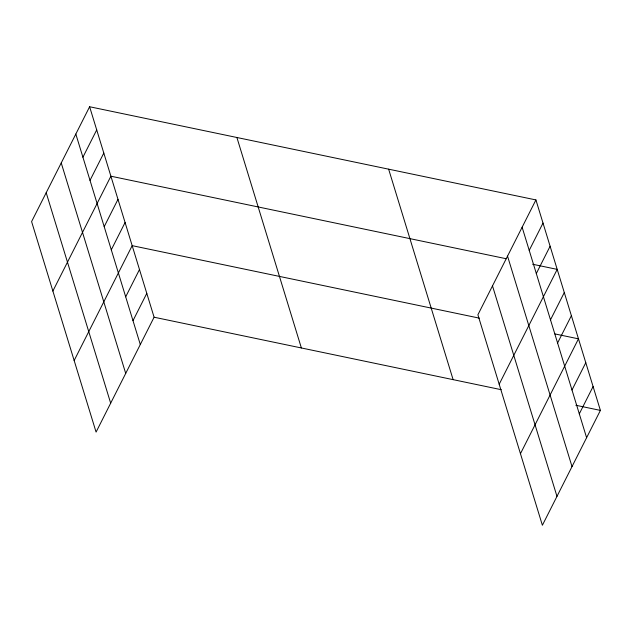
<?xml version="1.0" encoding="UTF-8"?>
<svg xmlns="http://www.w3.org/2000/svg" width="632" height="632" viewBox="0 0 632 632"><rect width="100%" height="100%" fill="white"/><g stroke="black" fill="none" stroke-linecap="round" stroke-linejoin="round"><path stroke-width="0.95" d="M89.618 106.745L31.6 221.603L96.08 432.075L154.097 317.217L89.618 106.745L535.92 199.925L600.4 410.397L542.382 525.255L477.903 314.783L535.92 199.925M82.918 157.202L96.712 129.9M90.013 180.357L103.806 153.055M52.875 291.06L110.892 176.202L506.216 258.733M104.193 226.659L117.987 199.357M111.287 249.814L125.081 222.511M74.157 360.517L132.175 245.658L479.348 318.141M125.689 296.819L139.482 269.516M132.996 320.669L146.79 293.367M529.221 250.383L543.014 223.072M536.315 273.53L550.109 246.227M499.185 384.232L557.203 269.382L532.65 264.255M550.496 319.839L564.289 292.529M557.59 342.986L571.383 315.684M520.46 453.689L578.478 338.839L554.872 333.909M571.992 389.991L585.785 362.689M579.299 413.849L593.092 386.539M154.097 317.217L501.271 389.699M575.855 405.27L600.4 410.397M522.127 227.228L586.607 437.7M507.536 256.118L572.015 466.59M492.502 285.885L556.974 496.357M388.641 169.179L453.12 379.65M236.897 137.5L301.377 347.971M75.824 134.055L140.304 344.527M61.233 162.945L125.713 373.417M46.191 192.713L110.671 403.184"/></g></svg>
